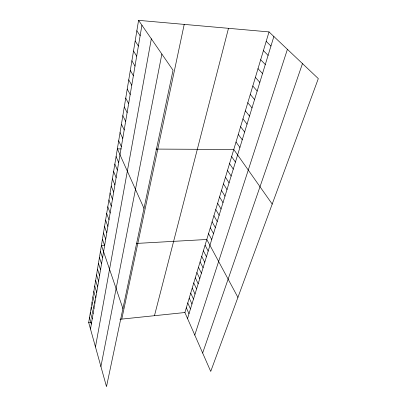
<?xml version="1.0" encoding="UTF-8"?>
<svg xmlns="http://www.w3.org/2000/svg" width="407" height="407" viewBox="0 0 407 407"><rect width="100%" height="100%" fill="white"/><g stroke="black" fill="none" stroke-linecap="round" stroke-linejoin="round"><path stroke-width="0.61" d="M138.573 20.35L173.031 70.243L106.497 386.65L88.69 322.542L138.573 20.35L269.022 31.914L318.31 78.607L210.724 371.428L184.9 312.525L269.022 31.914M90.496 329.034L141.921 25.198M95.472 346.957L151.328 38.818M100.905 366.514L161.864 54.075M121.785 319.098L184.208 24.395M154.467 315.695L228.485 28.322M187.53 318.528L273.87 36.508M194.775 335.042L287.413 49.339M202.645 353.006L302.477 63.609M88.69 322.542L91.753 322.222M120.009 319.281L184.9 312.525M104.518 245.223L101.424 245.396L122.914 308.592M136.635 243.422L206.797 239.489L237.927 297.39M121.169 148.906L117.358 148.886L143.986 208.374M155.967 149.084L233.776 149.486L272.207 204.08M266.188 41.361L270.95 46.037M263.41 50.631L268.091 55.388M260.689 59.722L265.283 64.555M258.013 68.646L262.53 73.55M255.387 77.406L259.829 82.377M252.808 85.999L257.178 91.036M250.28 94.444L254.573 99.537M247.792 102.732L252.019 107.886M245.355 110.872L249.511 116.081M242.959 118.869L247.044 124.13M240.603 126.725L244.622 132.036M238.288 134.442L242.246 139.805M236.014 142.028L239.911 147.436M231.644 156.603L235.424 162.093M229.548 163.604L233.267 169.129M136.849 30.784L140.14 35.735M227.482 170.487L231.151 176.053M225.453 177.264L229.065 182.86M135.165 41L138.395 46.052M223.453 183.933L227.014 189.56M221.484 190.496L224.995 196.154M133.511 51.007L136.686 56.151M219.546 196.957L223.011 202.645M217.638 203.317L221.052 209.03M131.893 60.811L135.012 66.041M215.766 209.58L219.129 215.318M130.306 70.416L133.369 75.733M213.914 215.746L217.236 221.505M212.093 221.815L215.369 227.599M128.754 79.833L131.761 85.221M210.302 227.798L213.533 233.603M208.537 233.684L211.721 239.514M127.233 89.057L130.189 94.526M205.082 245.207L208.186 251.068M125.738 98.107L128.648 103.643M203.393 250.839L206.456 256.72M201.73 256.39L204.752 262.286M124.272 106.98L127.132 112.581M200.091 261.864L203.073 267.77M198.474 267.257L201.414 273.178M122.838 115.68L125.651 121.347M196.881 272.573L199.786 278.505M121.428 124.221L124.196 129.945M195.309 277.813L198.178 283.76M193.757 282.982L196.591 288.939M120.045 132.596L122.766 138.38M192.231 288.08L195.029 294.042M190.725 293.101L193.488 299.074M118.686 140.817L121.367 146.652M189.24 298.061L191.967 304.039M187.775 302.945L190.471 308.933M186.33 307.768L188.99 313.761M116.087 156.573L118.681 162.505M114.84 164.128L117.394 170.106M113.614 171.55L116.132 177.569M112.413 178.846L114.891 184.9M111.228 186.014L113.67 192.109M110.063 193.06L112.474 199.186M108.923 199.99L111.294 206.151M107.799 206.802L110.139 212.993M106.69 213.502L109 219.719M105.601 220.09L107.88 226.333M104.533 226.572L106.776 232.84M103.48 232.946L105.693 239.24M102.447 239.219L104.63 245.538M100.422 251.47L102.549 257.824M99.435 257.453L101.531 263.828M98.463 263.339L100.534 269.729M97.507 269.139L99.552 275.544M96.566 274.847L98.58 281.262M95.635 280.469L97.629 286.899M94.724 286.004L96.688 292.445M93.824 291.458L95.762 297.914M92.938 296.83L94.851 303.291M92.063 302.126L93.956 308.598M91.204 307.341L93.071 313.817M90.354 312.484L92.201 318.966M89.515 317.546L91.341 324.038"/></g></svg>
